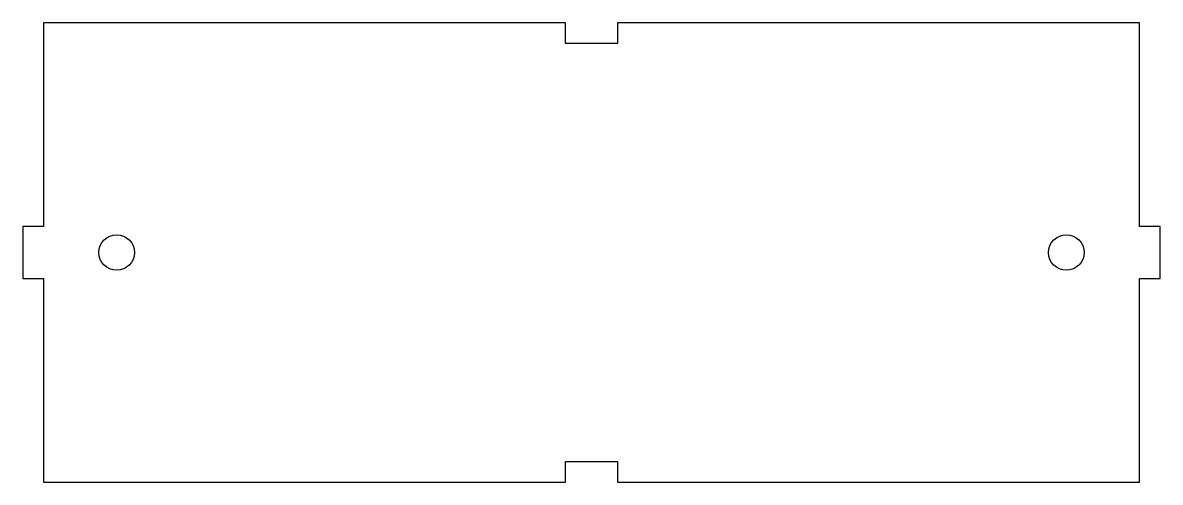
# Model space of a CAD drawing. Header units: millimetres. Extents: x -257 to -148, y 72 to 115.
import ezdxf

# ---------------------------------------------------------------- set-up
doc = ezdxf.new("R2010")
doc.units = ezdxf.units.MM
doc.layers.get('0').update_dxf_attribs({"linetype": 'CONTINUOUS'})

msp = doc.modelspace()

# ---------------------------------------------------------------- linework, layer by layer
msp.add_lwpolyline([(-200, 71.5), (-150, 71.5), (-150, 91), (-148, 91), (-148, 96), (-150, 96), (-150, 115.5), (-200, 115.5), (-200, 113.5), (-205, 113.5), (-205, 115.5), (-255, 115.5), (-255, 96), (-257, 96), (-257, 91), (-255, 91), (-255, 71.5), (-205, 71.5), (-205, 73.5), (-200, 73.5)], close=True)
for centre in [(-248, 93.5), (-157, 93.5)]:
    msp.add_circle(centre, 1.7)

doc.saveas('drawing.dxf')
